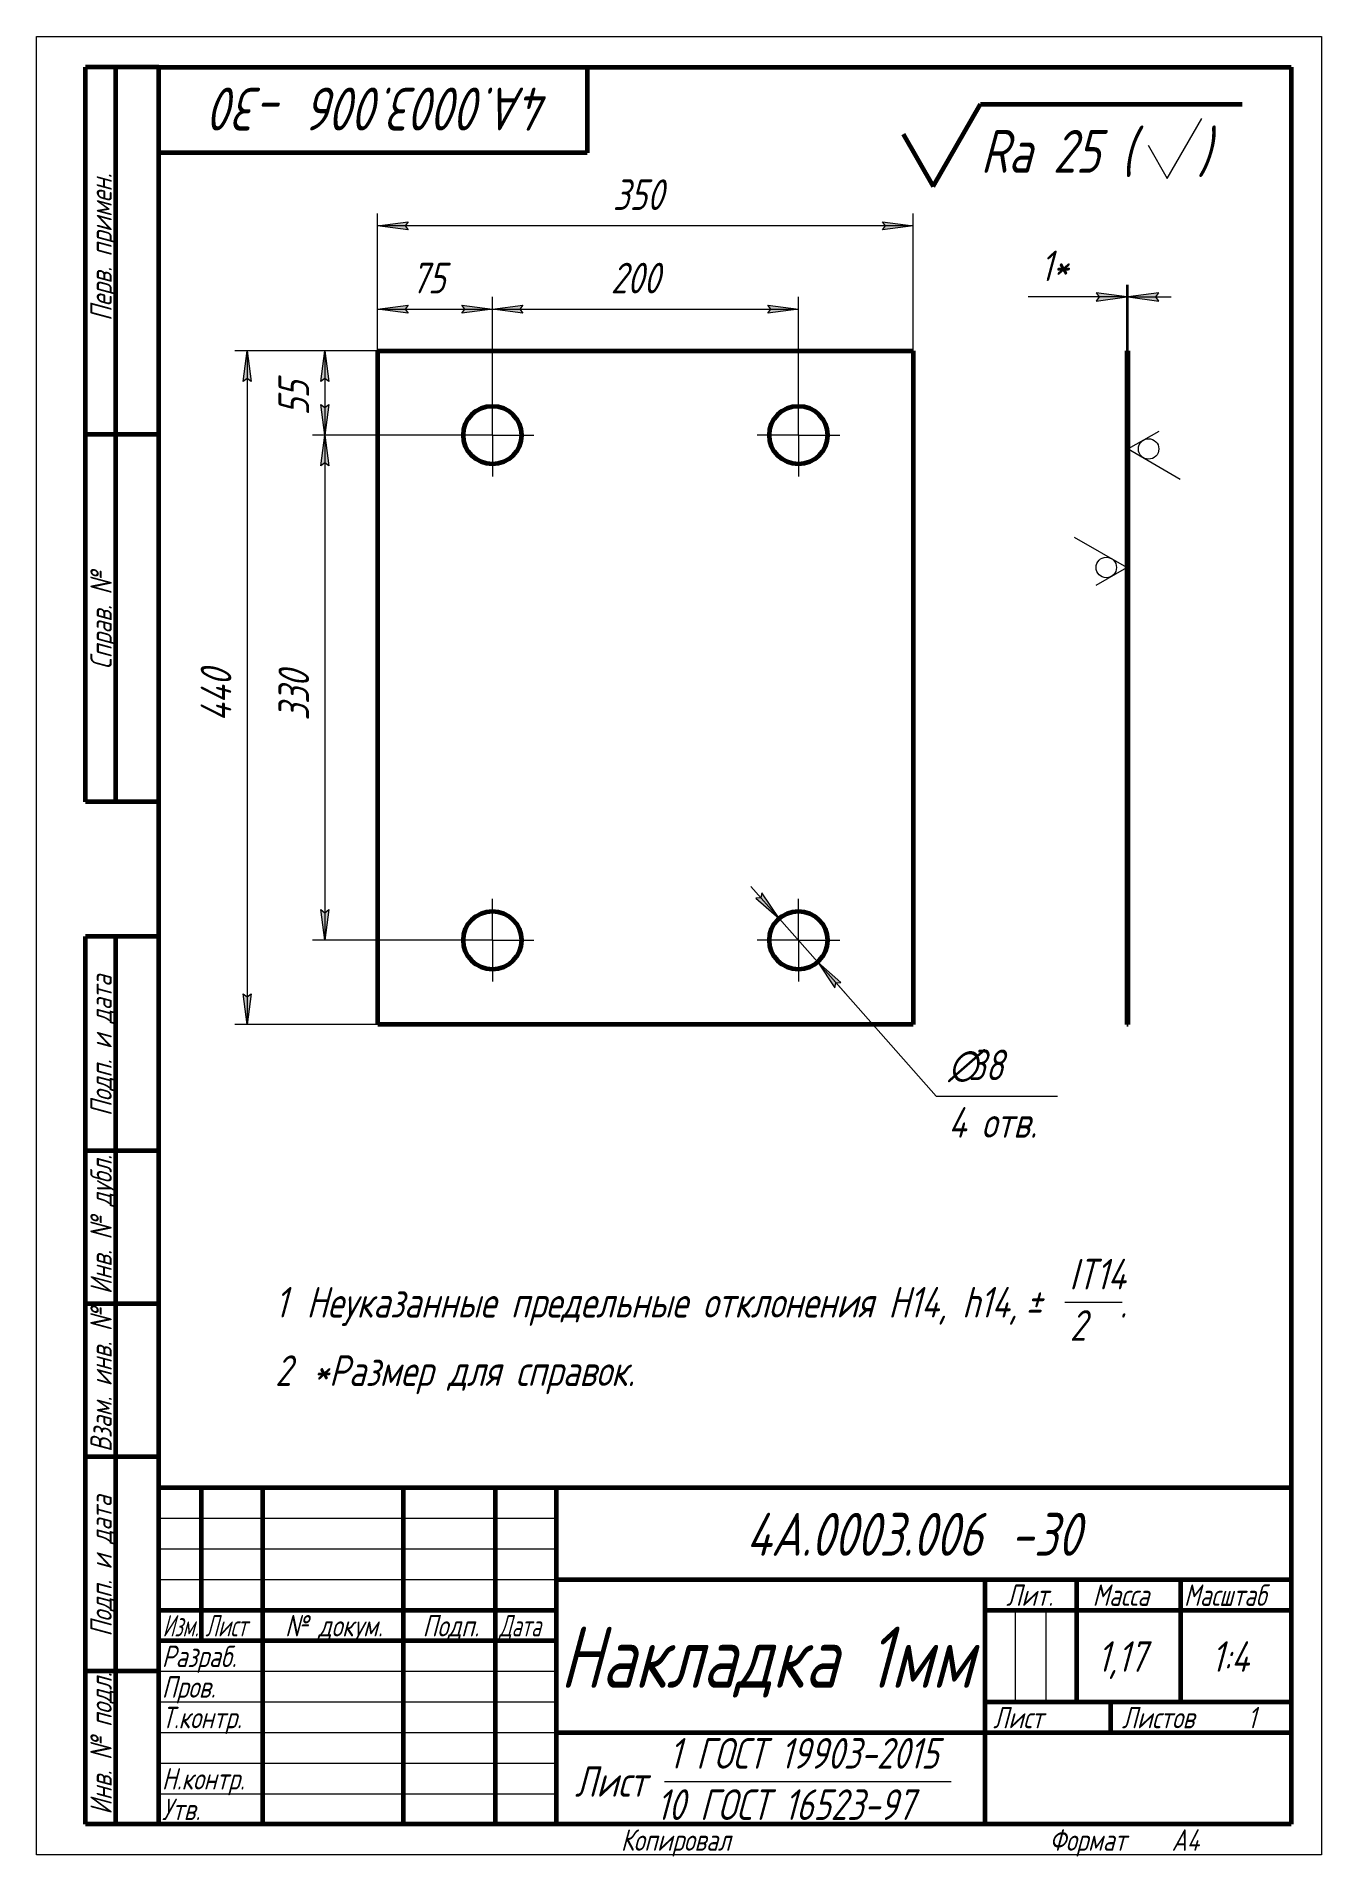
# Model space of a CAD drawing. Header units: millimetres. Extents: x 0 to 210, y 0 to 297.
import ezdxf

# ---------------------------------------------------------------- set-up
doc = ezdxf.new("R2010")
doc.units = ezdxf.units.MM
for name, pattern in [('K5LT_AXLED', [12, 7.5, -1.5, 1.5, -1.5]), ('K5LT_BASIC', [0]), ('K5LT_THIN', [0])]:
    doc.linetypes.add(name, pattern=pattern)
doc.layers.add('Системный слой', color=7, linetype='Continuous')
doc.layers.add('Системный слой (1)', color=7, linetype='Continuous', true_color=0x6c6c6c)
doc.styles.add('KDIMTEXTSTYLE', font='GOST_AU.SHX', dxfattribs={"width": 0.96, "oblique": 15, "height": 5})
doc.styles.add('KTEXTSTYLE', font='GOST_AU.SHX', dxfattribs={"width": 0.96, "height": 5})
doc.dimstyles.new('KDIMSTYLE (0.25)', dxfattribs={"dimtxt": 5, "dimasz": 1, "dimexe": 2, "dimexo": 0, "dimgap": 1, "dimtad": 1, "dimlfac": 4, "dimtxsty": 'KDIMTEXTSTYLE', "dimsah": 1, "dimcen": 0, "dimdle": 1, "dimadec": 0, "dimazin": 0, "dimtfac": 0.667, "dimtmove": 0, "dimatfit": 3, "dimfxl": 1, "dimtvp": 1, "dimtolj": 1, "dimtzin": 0, "dimarcsym": 0})

# ---------------------------------------------------------------- blocks, each defined once
blk = doc.blocks.new('D0')
at = {"layer": 'Системный слой (1)'}
for points in [[(121.37, 152.94), (118.55, 157.13), (118.39, 156.32), (117.57, 156.26)], [(131.46, 142.51), (127.66, 145.82), (130.48, 141.64), (130.64, 142.45)]]:
    blk.add_hatch(color=7, dxfattribs=at).paths.add_polyline_path(points)
at = {"layer": 'Системный слой (1)', "color": 7, "linetype": 'K5LT_THIN', "lineweight": 18}
for p, q in [((121.37, 152.94), (116.73, 158.19)), ((118.39, 156.32), (117.57, 156.26)), ((117.57, 156.26), (121.37, 152.94)), ((118.55, 157.13), (118.39, 156.32)), ((121.37, 152.94), (118.55, 157.13)), ((121.37, 152.94), (127.66, 145.82)), ((127.66, 145.82), (130.48, 141.64)), ((131.46, 142.51), (127.66, 145.82)), ((127.66, 145.82), (132.29, 140.58)), ((127.66, 145.82), (147, 123.93)), ((130.48, 141.64), (130.64, 142.45)), ((130.64, 142.45), (131.46, 142.51))]:
    blk.add_line(p, q, dxfattribs=at)
blk.add_wipeout([(149, 115.55), (149, 132.32), (164.24, 132.32), (164.24, 115.55)]).dxf.layer = 'Системный слой (1)'
blk.add_line((147, 123.93), (166.87, 123.93), dxfattribs=at)
at = {"layer": 'Системный слой (1)', "color": 7, "char_height": 5, "attachment_point": 1, "style": 'KTEXTSTYLE'}
for s, insert in [('\\H5.0;\\W1.000;\\Q15;\\Q15;\\W0.965;∅', (149, 131.52)), ('\\H5.0;\\W1.000;\\Q15;\\Q15;\\W0.965;38', (152.31, 131.52)), ('\\H5.0;\\W1.000;\\Q15;\\Q15;\\W0.965;4 отв.', (149, 122.14))]:
    blk.add_mtext(s, dxfattribs=dict(at, insert=insert))
blk = doc.blocks.new('KDIMARROW_01')
at = {"layer": 'Системный слой'}
blk.add_hatch(color=0, dxfattribs=at).paths.add_polyline_path([(0, 0), (-5, 0.66), (-4.5, 0), (-5, -0.66)])
at = {"layer": 'Системный слой', "color": 0, "linetype": 'K5LT_THIN', "lineweight": 18}
for p, q in [((-4.5, 0), (-5, 0.66)), ((-5, 0.66), (0, 0)), ((0, 0), (-5, -0.66)), ((-5, -0.66), (-4.5, 0)), ((0, 0), (-1, 0))]:
    blk.add_line(p, q, dxfattribs=at)
blk = doc.blocks.new('D1')
at = {"layer": 'Системный слой (1)'}
for points in [[(60.26, 266.06), (60.76, 266.72), (55.76, 266.06), (60.76, 265.4)], [(143.26, 266.06), (138.26, 266.72), (138.76, 266.06), (138.26, 265.4)]]:
    blk.add_hatch(color=7, dxfattribs=at).paths.add_polyline_path(points)
at = {"layer": 'Системный слой (1)', "color": 7, "linetype": 'K5LT_THIN', "lineweight": 18}
for p, q in [((55.76, 245.63), (55.76, 268.06)), ((143.26, 245.63), (143.26, 268.06)), ((55.76, 266.06), (60.76, 266.72)), ((60.76, 265.4), (55.76, 266.06)), ((60.76, 266.72), (60.26, 266.06)), ((60.26, 266.06), (60.76, 265.4)), ((138.76, 266.06), (138.26, 266.72)), ((138.26, 266.72), (143.26, 266.06)), ((143.26, 266.06), (138.26, 265.4)), ((138.26, 265.4), (138.76, 266.06))]:
    blk.add_line(p, q, dxfattribs=at)
blk.add_wipeout([(94.17, 267.06), (94.17, 274.44), (104.43, 274.44), (104.43, 267.06)]).dxf.layer = 'Системный слой (1)'
blk.add_line((143.26, 266.06), (55.76, 266.06), dxfattribs=at)
at = {"layer": 'Системный слой (1)', "color": 7, "insert": (94.17, 273.65), "char_height": 5, "attachment_point": 1, "style": 'KTEXTSTYLE'}
blk.add_mtext('\\H5.0;\\W1.000;\\Q15;\\Q15;\\W0.965;350', dxfattribs=at)
blk = doc.blocks.new('D2')
at = {"layer": 'Системный слой (1)'}
for points in [[(79.51, 251.78), (79.01, 252.44), (79.51, 253.1), (74.51, 252.44)], [(119.51, 251.78), (124.51, 252.44), (119.51, 253.1), (120.01, 252.44)]]:
    blk.add_hatch(color=7, dxfattribs=at).paths.add_polyline_path(points)
at = {"layer": 'Системный слой (1)', "color": 7, "linetype": 'K5LT_THIN', "lineweight": 18}
for p, q in [((74.51, 231.88), (74.51, 254.44)), ((74.51, 252.44), (79.51, 253.1)), ((79.51, 253.1), (79.01, 252.44)), ((120.01, 252.44), (119.51, 253.1)), ((119.51, 253.1), (124.51, 252.44)), ((124.51, 231.88), (124.51, 254.44)), ((79.51, 251.78), (74.51, 252.44)), ((79.01, 252.44), (79.51, 251.78)), ((124.51, 252.44), (119.51, 251.78)), ((119.51, 251.78), (120.01, 252.44))]:
    blk.add_line(p, q, dxfattribs=at)
blk.add_wipeout([(93.84, 253.44), (93.84, 260.82), (104.73, 260.82), (104.73, 253.44)]).dxf.layer = 'Системный слой (1)'
blk.add_line((74.51, 252.44), (124.51, 252.44), dxfattribs=at)
at = {"layer": 'Системный слой (1)', "color": 7, "insert": (93.84, 260.03), "char_height": 5, "attachment_point": 1, "style": 'KTEXTSTYLE'}
blk.add_mtext('\\H5.0;\\W1.000;\\Q15;\\Q15;\\W0.965;200', dxfattribs=at)
blk = doc.blocks.new('D3')
at = {"layer": 'Системный слой (1)'}
for points in [[(35.1, 240.63), (34.44, 245.63), (33.78, 240.63), (34.44, 241.13)], [(34.44, 135.63), (35.1, 140.63), (34.44, 140.13), (33.78, 140.63)]]:
    blk.add_hatch(color=7, dxfattribs=at).paths.add_polyline_path(points)
at = {"layer": 'Системный слой (1)', "color": 7, "linetype": 'K5LT_THIN', "lineweight": 18}
for p, q in [((55.76, 245.63), (32.44, 245.63)), ((33.78, 240.63), (34.44, 245.63)), ((34.44, 245.63), (35.1, 240.63)), ((34.44, 241.13), (33.78, 240.63)), ((35.1, 240.63), (34.44, 241.13)), ((34.44, 135.63), (33.78, 140.63)), ((33.78, 140.63), (34.44, 140.13)), ((34.44, 140.13), (35.1, 140.63)), ((35.1, 140.63), (34.44, 135.63)), ((55.76, 135.63), (32.44, 135.63))]:
    blk.add_line(p, q, dxfattribs=at)
blk.add_wipeout([(33.44, 185.09), (26.06, 185.09), (26.06, 195.73), (33.44, 195.73)]).dxf.layer = 'Системный слой (1)'
blk.add_line((34.44, 245.63), (34.44, 135.63), dxfattribs=at)
at = {"layer": 'Системный слой (1)', "color": 7, "insert": (26.85, 185.09), "char_height": 5, "attachment_point": 1, "rotation": 90, "style": 'KTEXTSTYLE'}
blk.add_mtext('\\H5.0;\\W1.000;\\Q15;\\Q15;\\W0.965;440', dxfattribs=at)
blk = doc.blocks.new('D4')
at = {"layer": 'Системный слой (1)'}
for points in [[(47.8, 226.88), (47.14, 231.88), (46.49, 226.88), (47.14, 227.38)], [(47.14, 149.38), (47.8, 154.38), (47.14, 153.88), (46.49, 154.38)]]:
    blk.add_hatch(color=7, dxfattribs=at).paths.add_polyline_path(points)
at = {"layer": 'Системный слой (1)', "color": 7, "linetype": 'K5LT_THIN', "lineweight": 18}
for p, q in [((74.51, 231.88), (45.14, 231.88)), ((46.49, 226.88), (47.14, 231.88)), ((47.14, 231.88), (47.8, 226.88)), ((47.14, 227.38), (46.49, 226.88)), ((47.8, 226.88), (47.14, 227.38)), ((47.14, 149.38), (46.49, 154.38)), ((46.49, 154.38), (47.14, 153.88)), ((47.14, 153.88), (47.8, 154.38)), ((47.8, 154.38), (47.14, 149.38)), ((74.51, 149.38), (45.14, 149.38))]:
    blk.add_line(p, q, dxfattribs=at)
blk.add_wipeout([(46.14, 185.23), (38.76, 185.23), (38.76, 195.61), (46.14, 195.61)]).dxf.layer = 'Системный слой (1)'
blk.add_line((47.14, 231.88), (47.14, 149.38), dxfattribs=at)
at = {"layer": 'Системный слой (1)', "color": 7, "insert": (39.56, 185.23), "char_height": 5, "attachment_point": 1, "rotation": 90, "style": 'KTEXTSTYLE'}
blk.add_mtext('\\H5.0;\\W1.000;\\Q15;\\Q15;\\W0.965;330', dxfattribs=at)
blk = doc.blocks.new('D5')
at = {"layer": 'Системный слой (1)', "color": 7, "linetype": 'K5LT_THIN', "lineweight": 18}
for p, q in [((55.76, 245.63), (45.14, 245.63)), ((74.51, 231.88), (45.14, 231.88))]:
    blk.add_line(p, q, dxfattribs=at)
blk.add_wipeout([(46.14, 235.07), (38.76, 235.07), (38.76, 242.15), (46.14, 242.15)]).dxf.layer = 'Системный слой (1)'
at = {"layer": 'Системный слой (1)'}
for points in [[(47.8, 240.63), (47.14, 245.63), (46.49, 240.63), (47.14, 241.13)], [(47.14, 231.88), (47.8, 236.88), (47.14, 236.38), (46.49, 236.88)]]:
    blk.add_hatch(color=7, dxfattribs=at).paths.add_polyline_path(points)
at = {"layer": 'Системный слой (1)', "color": 7, "linetype": 'K5LT_THIN', "lineweight": 18}
for p, q in [((46.49, 240.63), (47.14, 245.63)), ((47.14, 245.63), (47.8, 240.63)), ((47.14, 245.63), (47.14, 231.88)), ((47.14, 241.13), (46.49, 240.63)), ((47.8, 240.63), (47.14, 241.13)), ((47.14, 231.88), (46.49, 236.88)), ((46.49, 236.88), (47.14, 236.38)), ((47.14, 236.38), (47.8, 236.88)), ((47.8, 236.88), (47.14, 231.88))]:
    blk.add_line(p, q, dxfattribs=at)
at = {"layer": 'Системный слой (1)', "color": 7, "insert": (39.56, 235.07), "char_height": 5, "attachment_point": 1, "rotation": 90, "style": 'KTEXTSTYLE'}
blk.add_mtext('\\H5.0;\\W1.000;\\Q15;\\Q15;\\W0.965;55', dxfattribs=at)
blk = doc.blocks.new('D6')
at = {"layer": 'Системный слой (1)', "color": 7, "linetype": 'K5LT_THIN', "lineweight": 18}
for p, q in [((55.76, 245.63), (55.76, 254.44)), ((74.51, 231.88), (74.51, 254.44))]:
    blk.add_line(p, q, dxfattribs=at)
blk.add_wipeout([(61.25, 253.44), (61.25, 260.82), (68.71, 260.82), (68.71, 253.44)]).dxf.layer = 'Системный слой (1)'
at = {"layer": 'Системный слой (1)'}
for points in [[(60.26, 252.44), (60.76, 253.1), (55.76, 252.44), (60.76, 251.78)], [(74.51, 252.44), (69.51, 253.1), (70.01, 252.44), (69.51, 251.78)]]:
    blk.add_hatch(color=7, dxfattribs=at).paths.add_polyline_path(points)
at = {"layer": 'Системный слой (1)', "color": 7, "linetype": 'K5LT_THIN', "lineweight": 18}
for p, q in [((55.76, 252.44), (60.76, 253.1)), ((60.76, 253.1), (60.26, 252.44)), ((70.01, 252.44), (69.51, 253.1)), ((69.51, 253.1), (74.51, 252.44)), ((60.76, 251.78), (55.76, 252.44)), ((55.76, 252.44), (74.51, 252.44)), ((60.26, 252.44), (60.76, 251.78)), ((74.51, 252.44), (69.51, 251.78)), ((69.51, 251.78), (70.01, 252.44))]:
    blk.add_line(p, q, dxfattribs=at)
at = {"layer": 'Системный слой (1)', "color": 7, "insert": (61.25, 260.03), "char_height": 5, "attachment_point": 1, "style": 'KTEXTSTYLE'}
blk.add_mtext('\\H5.0;\\W1.000;\\Q15;\\Q15;\\W0.965;75', dxfattribs=at)
blk = doc.blocks.new('U0')
at = {"layer": 'Системный слой (1)', "color": 30, "linetype": 'K5LT_AXLED', "lineweight": 18, "true_color": 0xff8000}
for q in [(74.51, 156.13), (67.76, 149.38), (81.26, 149.38), (74.51, 142.63)]:
    blk.add_line((74.51, 149.38), q, dxfattribs=at)
blk = doc.blocks.new('U1')
at = {"layer": 'Системный слой (1)', "color": 30, "linetype": 'K5LT_AXLED', "lineweight": 18, "true_color": 0xff8000}
for q in [(74.51, 238.63), (67.76, 231.88), (81.26, 231.88), (74.51, 225.13)]:
    blk.add_line((74.51, 231.88), q, dxfattribs=at)
blk = doc.blocks.new('U2')
at = {"layer": 'Системный слой (1)', "color": 30, "linetype": 'K5LT_AXLED', "lineweight": 18, "true_color": 0xff8000}
for q in [(124.51, 156.13), (117.76, 149.38), (131.26, 149.38), (124.51, 142.63)]:
    blk.add_line((124.51, 149.38), q, dxfattribs=at)
blk = doc.blocks.new('U3')
at = {"layer": 'Системный слой (1)', "color": 30, "linetype": 'K5LT_AXLED', "lineweight": 18, "true_color": 0xff8000}
for q in [(124.51, 238.63), (117.76, 231.88), (131.26, 231.88), (124.51, 225.13)]:
    blk.add_line((124.51, 231.88), q, dxfattribs=at)
blk = doc.blocks.new('D7')
at = {"layer": 'Системный слой (1)'}
for points in [[(178.15, 254.44), (173.15, 255.1), (173.65, 254.44), (173.15, 253.78)], [(182.9, 254.44), (183.4, 253.78), (178.4, 254.44), (183.4, 255.1)]]:
    blk.add_hatch(color=7, dxfattribs=at).paths.add_polyline_path(points)
at = {"layer": 'Системный слой (1)', "color": 7, "linetype": 'K5LT_THIN', "lineweight": 18}
for p, q in [((178.15, 245.63), (178.15, 256.44)), ((178.4, 245.63), (178.4, 256.44)), ((178.15, 254.44), (173.15, 255.1)), ((173.15, 255.1), (173.65, 254.44)), ((173.65, 254.44), (173.15, 253.78)), ((173.15, 253.78), (178.15, 254.44)), ((178.15, 254.44), (173.15, 254.44)), ((178.4, 254.44), (178.15, 254.44)), ((183.4, 255.1), (178.4, 254.44)), ((178.4, 254.44), (183.4, 253.78)), ((178.4, 254.44), (185.4, 254.44)), ((182.9, 254.44), (183.4, 255.1)), ((183.4, 253.78), (182.9, 254.44))]:
    blk.add_line(p, q, dxfattribs=at)
blk.add_wipeout([(164.04, 255.44), (164.04, 262.82), (170.87, 262.82), (170.87, 255.44)]).dxf.layer = 'Системный слой (1)'
for p, q in [((173.15, 254.44), (162.04, 254.44)), ((178.15, 254.44), (171.15, 254.44))]:
    blk.add_line(p, q, dxfattribs=at)
at = {"layer": 'Системный слой (1)', "color": 7, "insert": (164.04, 262.03), "char_height": 5, "attachment_point": 1, "style": 'KTEXTSTYLE'}
blk.add_mtext('\\H5.0;\\W1.000;\\Q15;\\Q15;\\W0.965;1*', dxfattribs=at)
blk = doc.blocks.new('U4')
at = {"layer": 'Системный слой (1)', "color": 7, "linetype": 'K5LT_THIN', "lineweight": 18}
for p, q in [((178.15, 210.27), (169.65, 215.18)), ((173.15, 207.38), (178.15, 210.27))]:
    blk.add_line(p, q, dxfattribs=at)
blk.add_arc((174.82, 210.27), 1.67, 0, 360, dxfattribs=at)
blk = doc.blocks.new('U5')
at = {"layer": 'Системный слой (1)', "color": 7, "linetype": 'K5LT_THIN', "lineweight": 18}
for p, q in [((183.4, 232.5), (178.4, 229.62)), ((178.4, 229.62), (186.9, 224.71))]:
    blk.add_line(p, q, dxfattribs=at)
blk.add_arc((181.73, 229.62), 1.67, 0, 360, dxfattribs=at)
blk = doc.blocks.new('U6')
at = {"color": 7, "linetype": 'K5LT_THIN', "lineweight": 18}
for p, q in [((0, 0), (0, 297)), ((0, 297), (210, 297)), ((210, 297), (210, 0)), ((20, 55), (85, 55)), ((20, 50), (85, 50)), ((20, 45), (85, 45)), ((159.96, 25), (159.96, 40)), ((164.98, 25), (164.98, 40)), ((20, 30), (85, 30)), ((20, 25), (85, 25)), ((20, 20), (85, 20)), ((20, 15), (85, 15)), ((102.61, 12), (149.45, 12)), ((20, 10), (85, 10)), ((210, 0), (0, 0))]:
    blk.add_line(p, q, dxfattribs=at)
at = {"color": 150, "linetype": 'K5LT_BASIC', "lineweight": 60, "true_color": 0x0080ff}
for p, q in [((8, 172), (8, 292)), ((20, 292), (8, 292)), ((13, 172), (13, 292)), ((20, 5), (20, 292)), ((20, 292), (205, 292)), ((90, 292), (90, 278)), ((205, 292), (205, 5)), ((90, 278), (20, 278)), ((20, 232), (8, 232)), ((20, 172), (8, 172)), ((8, 5), (8, 150)), ((20, 150), (8, 150)), ((13, 5), (13, 150)), ((20, 115), (8, 115)), ((20, 90), (8, 90)), ((20, 65), (8, 65)), ((20, 60), (205, 60)), ((20, 5), (20, 60)), ((27, 35), (27, 60)), ((37, 5), (37, 60)), ((60, 5), (60, 60)), ((75, 5), (75, 60)), ((85, 5), (85, 60)), ((85, 45), (205, 45)), ((155, 5), (155, 45)), ((170, 25), (170, 45)), ((187, 25), (187, 45)), ((20, 40), (85, 40)), ((155, 40), (170, 40)), ((170, 40), (205, 40)), ((20, 35), (85, 35)), ((20, 30), (8, 30)), ((155, 25), (205, 25)), ((175.57, 20), (175.57, 25)), ((85, 20), (155, 20)), ((155, 20), (205, 20)), ((20, 5), (8, 5)), ((205, 5), (20, 5))]:
    blk.add_line(p, q, dxfattribs=at)
at = {"color": 7, "attachment_point": 1, "style": 'KTEXTSTYLE'}
for s, insert, char_height, rotation in [('\\H5.0;\\W1.000;\\Q15;\\Q15;\\W0.965;\\H7.00;30', (37.01, 281.64), 7, 180), ('\\H5.0;\\W1.000;\\Q15;\\Q15;\\W0.965;\\H7.00;4А.0003.006', (84.06, 281.64), 7, 180), ('\\H5.0;\\W1.000;\\Q15;\\Q15;\\W0.965;\\H7.00;-', (40.9, 281.64), 7, 180), ('\\H5.0;\\W1.000;\\Q15;\\Q15;\\W0.965;\\H3.50;Перв. примен.', (8.82, 250.52), 3.5, 90), ('\\H5.0;\\W1.000;\\Q15;\\Q15;\\W0.965;\\H3.50;Справ. №', (8.82, 193.63), 3.5, 90), ('\\H5.0;\\W1.000;\\Q15;\\Q15;\\W0.965;\\H3.50;Подп. и дата', (8.82, 120.66), 3.5, 90), ('\\H5.0;\\W1.000;\\Q15;\\Q15;\\W0.965;\\H3.50;Инв. № дубл.', (8.82, 91.57), 3.5, 90), ('\\H5.0;\\W1.000;\\Q15;\\Q15;\\W0.965;\\H3.50;Взам. инв. №', (8.82, 65.8), 3.5, 90), ('\\H5.0;\\W1.000;\\Q15;\\Q15;\\W0.965;\\H3.50;Подп. и дата', (8.82, 35.66), 3.5, 90), ('\\H5.0;\\W1.000;\\Q15;\\Q15;\\W0.965;\\H3.50;Инв. № подл.', (8.82, 6.57), 3.5, 90)]:
    blk.add_mtext(s, dxfattribs=dict(at, insert=insert, char_height=char_height, rotation=rotation))
for s, insert, char_height in [('\\H5.0;\\W1.000;\\Q15;\\Q15;\\W0.965;\\H7.00;4А.0003.006', (115.94, 55.86), 7), ('\\H5.0;\\W1.000;\\Q15;\\Q15;\\W0.965;\\H7.00;30', (162.99, 55.86), 7), ('\\H5.0;\\W1.000;\\Q15;\\Q15;\\W0.965;\\H7.00;-', (159.1, 55.86), 7), ('\\H5.0;\\W1.000;\\Q15;\\Q15;\\W0.965;\\H3.50;Лит.', (158.47, 44.18), 3.5), ('\\H5.0;\\W1.000;\\Q15;\\Q15;\\W0.965;\\H3.50;Масса', (172.58, 44.18), 3.5), ('\\H5.0;\\W1.000;\\Q15;\\Q15;\\W0.930;\\H3.50;Масштаб', (187.52, 44.18), 3.5), ('\\H5.0;\\W1.000;\\Q15;\\Q15;\\W0.784;\\H3.50;Изм.', (20.62, 39.18), 3.5), ('\\H5.0;\\W1.000;\\Q15;\\Q15;\\W0.799;\\H3.50;Лист', (27.61, 39.18), 3.5), ('\\H5.0;\\W1.000;\\Q15;\\Q15;\\W0.965;\\H3.50;№ докум.', (40.63, 39.18), 3.5), ('\\H5.0;\\W1.000;\\Q15;\\Q15;\\W0.965;\\H3.50;Подп.', (63.1, 39.18), 3.5), ('\\H5.0;\\W1.000;\\Q15;\\Q15;\\W0.799;\\H3.50;Дата', (75.61, 39.18), 3.5), ('\\H5.0;\\W1.000;\\Q15;\\Q15;\\W0.949;\\H10.00;Накладка 1мм', (85.53, 37.29), 10), ('\\H5.0;\\W1.000;\\Q15;\\Q15;\\W0.965;\\H3.50;Разраб.', (20.5, 34.18), 3.5), ('\\H5.0;\\W1.000;\\Q15;\\Q15;\\W0.965;1,17', (173.36, 34.9), 5), ('\\H5.0;\\W1.000;\\Q15;\\Q15;\\W0.965;{\\c16711680;1:4}', (191.98, 34.9), 5), ('\\H5.0;\\W1.000;\\Q15;\\Q15;\\W0.965;\\H3.50;Пров.', (20.5, 29.18), 3.5), ('\\H5.0;\\W1.000;\\Q15;\\Q15;\\W0.965;\\H3.50;Т.контр.', (20.5, 24.18), 3.5), ('\\H5.0;\\W1.000;\\Q15;\\Q15;\\W0.965;\\H3.50;Лист', (156.32, 24.18), 3.5), ('\\H5.0;\\W1.000;\\Q15;\\Q15;\\W0.965;\\H3.50;Листов', (177.36, 24.18), 3.5), ('\\H5.0;\\W1.000;\\Q15;\\Q15;\\W0.965;\\H3.50;1', (197.91, 24.18), 3.5), ('\\H5.0;\\W1.000;\\Q15;\\Q15;\\W0.965;1 ГОСТ 19903-2015', (103.37, 19.09), 5), ('\\H5.0;\\W1.000;\\Q15;\\Q15;\\W0.965;\\H3.50;Н.контр.', (20.5, 14.18), 3.5), ('\\H5.0;\\W1.000;\\Q15;\\Q15;\\W0.965;Лист', (87.97, 14.5), 5), ('\\H5.0;\\W1.000;\\Q15;\\Q15;\\W0.965;\\H3.50;Утв.', (20.5, 9.18), 3.5), ('\\H5.0;\\W1.000;\\Q15;\\Q15;\\W0.965;10 ГОСТ 16523-97', (101.32, 10.71), 5), ('\\H5.0;\\W1.000;\\Q15;\\Q15;\\W0.965;\\H3.50;Копировал', (95.5, 4.18), 3.5), ('\\H5.0;\\W1.000;\\Q15;\\Q15;\\W0.965;\\H3.50;Формат', (165.5, 4.18), 3.5), ('\\H5.0;\\W1.000;\\Q15;\\Q15;\\W0.965;\\H3.50;A4', (185.5, 4.18), 3.5)]:
    blk.add_mtext(s, dxfattribs=dict(at, insert=insert, char_height=char_height))
blk = doc.blocks.new('U7')
at = {"color": 7, "linetype": 'K5LT_THIN', "lineweight": 18}
blk.add_line((168.03, 90.26), (177.42, 90.26), dxfattribs=at)
at = {"color": 7, "char_height": 5, "attachment_point": 1, "style": 'KTEXTSTYLE'}
for s, insert in [('\\H5.0;\\W1.000;\\Q15;\\Q15;\\W0.965;IT14', (168.79, 97.35)), ('\\H5.0;\\W1.000;\\Q15;\\Q15;\\W0.965;1', (39, 92.76)), ('\\H5.0;\\W1.000;\\Q15;\\Q15;\\W0.965;Неуказанные предельные отклонения H14, h14, ', (44.12, 92.76)), ('\\H5.0;\\W1.000;\\Q15;\\Q15;\\W0.965; ', (164.5, 92.76)), ('\\H5.0;\\W1.000;\\Q15;\\Q15;\\W0.965;±', (161.59, 92.76)), ('\\H5.0;\\W1.000;\\Q15;\\Q15;\\W0.965;2', (168.85, 88.97)), ('\\H5.0;\\W1.000;\\Q15;\\Q15;\\W0.965;.', (177.01, 92.76)), ('\\H5.0;\\W1.000;\\Q15;\\Q15;\\W0.965;2', (39, 81.59)), ('\\H5.0;\\W1.000;\\Q15;\\Q15;\\W0.965;*Размер для справок.', (45.17, 81.59))]:
    blk.add_mtext(s, dxfattribs=dict(at, insert=insert))
blk = doc.blocks.new('U8')
at = {"color": 150, "linetype": 'K5LT_BASIC', "lineweight": 60, "true_color": 0x0080ff}
for p, q in [((146.55, 272.51), (154.28, 285.91)), ((154.28, 285.91), (197, 285.91)), ((141.64, 281.01), (146.55, 272.51))]:
    blk.add_line(p, q, dxfattribs=at)
at = {"color": 7, "linetype": 'K5LT_THIN', "lineweight": 18}
for p, q in [((184.77, 273.77), (190.45, 283.57)), ((181.67, 279.21), (184.77, 273.77))]:
    blk.add_line(p, q, dxfattribs=at)
at = {"color": 7, "char_height": 7, "attachment_point": 1, "style": 'KTEXTSTYLE'}
for s, insert in [('\\H5.0;\\W1.000;\\Q15;\\Q15;\\W0.965;\\H7.00;Ra 25 (', (154.28, 281.73)), ('\\H5.0;\\W1.000;\\Q15;\\Q15;\\W0.965;\\H7.00;)', (189.75, 281.73))]:
    blk.add_mtext(s, dxfattribs=dict(at, insert=insert))

msp = doc.modelspace()

# ---------------------------------------------------------------- linework, layer by layer
at = {"layer": 'Системный слой (1)', "color": 150, "linetype": 'K5LT_BASIC', "lineweight": 60, "true_color": 0x0080ff}
for p, q in [((55.7643, 245.6341), (143.2643, 245.6341)), ((55.7643, 135.6341), (55.7643, 245.6341)), ((143.2643, 245.6341), (143.2643, 135.6341)), ((178.1495, 245.6341), (178.1495, 135.6341)), ((178.3995, 245.6341), (178.1495, 245.6341)), ((178.3995, 135.6341), (178.3995, 245.6341)), ((143.2643, 135.6341), (55.7643, 135.6341)), ((178.3995, 135.6341), (178.1495, 135.6341))]:
    msp.add_line(p, q, dxfattribs=at)

# ---------------------------------------------------------------- block references
msp.add_blockref('U7', (0, 0))
at = {"layer": 'Системный слой (1)'}
for name in ['U5', 'U4']:
    msp.add_blockref(name, (0, 0), dxfattribs=at)

# ---------------------------------------------------------------- next in the draw order: dimensions: what is measured, and where the dimension line sits
at = {"layer": 'Системный слой (1)', "color": 7}
for base, p1, p2, override, picture, middle in [((143.2643, 266.0588), (55.7643, 245.6341), (143.2643, 245.6341), {"dimexo": 0, "dimpost": '\\H5.0;\\W0.965;\\Q15;<>', "dimblk1": 'KDIMARROW_01', "dimblk2": 'KDIMARROW_01', "dimse1": 0, "dimse2": 0, "dimclrt": 7, "dimtol": 1, "dimtp": 0, "dimtm": 0, "dimtdec": 5, "dimtolj": 1}, 'D1', (99.5143, 266.0588)), ((178.3995, 254.4375), (178.1495, 245.6341), (178.3995, 245.6341), {"dimexo": 0, "dimtoh": 1, "dimpost": '\\H5.0;\\W0.965;\\Q15;<>\\H5.0;\\W0.965;\\Q15;\\Q15;*', "dimblk1": 'KDIMARROW_01', "dimblk2": 'KDIMARROW_01', "dimse1": 0, "dimse2": 0, "dimclrt": 7, "dimtol": 1, "dimtp": 0, "dimtm": 0, "dimtdec": 5, "dimtmove": 1, "dimtolj": 1}, 'D7', (167.5937, 254.4375))]:
    dim = msp.add_linear_dim(base=base, p1=p1, p2=p2, angle=180, dimstyle='KDIMSTYLE (0.25)', override=override, dxfattribs=at)
    dim.commit()
    dim.dimension.update_dxf_attribs({"geometry": picture, "text_midpoint": middle, "dimtype": 160})
dim = msp.add_diameter_dim_2p(p1=(111.9348, 163.6233), p2=(137.0939, 135.1449), dimstyle='KDIMSTYLE (0.25)', override={"dimtih": 1, "dimtoh": 1, "dimpost": '\\H5.0;\\W0.965;\\Q15;<>\\X\\H5.0;\\W0.965;\\Q15;\\Q15;4 отв.', "dimblk1": 'KDIMARROW_01', "dimblk2": 'KDIMARROW_01', "dimclrt": 7, "dimtol": 1, "dimtp": 0, "dimtm": 0, "dimtdec": 5, "dimtmove": 1, "dimatfit": 2, "dimtolj": 1}, dxfattribs=at)
dim.commit()
dim.dimension.update_dxf_attribs({"geometry": 'D0', "text_midpoint": (148.9978, 123.9343)})

# ---------------------------------------------------------------- next in the draw order: linework, layer by layer
at = {"layer": 'Системный слой (1)', "color": 150, "linetype": 'K5LT_BASIC', "lineweight": 60, "true_color": 0x0080ff}
msp.add_circle((124.5143, 149.3841), 4.75, dxfattribs=at)

# ---------------------------------------------------------------- next in the draw order: block references
msp.add_blockref('U8', (0, 0))
at = {"layer": 'Системный слой (1)'}
msp.add_blockref('U2', (0, 0), dxfattribs=at)

# ---------------------------------------------------------------- next in the draw order: dimensions: what is measured, and where the dimension line sits
at = {"layer": 'Системный слой (1)', "color": 7}
dim = msp.add_linear_dim(base=(74.5143, 252.4375), p1=(124.5143, 231.8841), p2=(74.5143, 231.8841), dimstyle='KDIMSTYLE (0.25)', override={"dimexo": 0, "dimpost": '\\H5.0;\\W0.965;\\Q15;<>', "dimblk1": 'KDIMARROW_01', "dimblk2": 'KDIMARROW_01', "dimse1": 0, "dimse2": 0, "dimclrt": 7, "dimtol": 1, "dimtp": 0, "dimtm": 0, "dimtdec": 5, "dimtolj": 1}, dxfattribs=at)
dim.commit()
dim.dimension.update_dxf_attribs({"geometry": 'D2', "text_midpoint": (99.5143, 252.4375), "dimtype": 160})
dim = msp.add_linear_dim(base=(34.4395, 245.6341), p1=(55.7643, 135.6341), p2=(55.7643, 245.6341), angle=270, dimstyle='KDIMSTYLE (0.25)', override={"dimexo": 0, "dimpost": '\\H5.0;\\W0.965;\\Q15;<>', "dimblk1": 'KDIMARROW_01', "dimblk2": 'KDIMARROW_01', "dimse1": 0, "dimse2": 0, "dimclrt": 7, "dimtol": 1, "dimtp": 0, "dimtm": 0, "dimtdec": 5, "dimtolj": 1}, dxfattribs=at)
dim.commit()
dim.dimension.update_dxf_attribs({"geometry": 'D3', "text_midpoint": (34.4395, 190.6341), "dimtype": 160})

# ---------------------------------------------------------------- next in the draw order: linework, layer by layer
at = {"layer": 'Системный слой (1)', "color": 150, "linetype": 'K5LT_BASIC', "lineweight": 60, "true_color": 0x0080ff}
msp.add_circle((124.5143, 231.8841), 4.75, dxfattribs=at)

# ---------------------------------------------------------------- next in the draw order: block references
at = {"layer": 'Системный слой (1)'}
msp.add_blockref('U3', (0, 0), dxfattribs=at)

# ---------------------------------------------------------------- next in the draw order: dimensions: what is measured, and where the dimension line sits
at = {"layer": 'Системный слой (1)', "color": 7}
dim = msp.add_linear_dim(base=(47.1433, 231.8841), p1=(74.5143, 149.3841), p2=(74.5143, 231.8841), angle=90, dimstyle='KDIMSTYLE (0.25)', override={"dimexo": 0, "dimpost": '\\H5.0;\\W0.965;\\Q15;<>', "dimblk1": 'KDIMARROW_01', "dimblk2": 'KDIMARROW_01', "dimse1": 0, "dimse2": 0, "dimclrt": 7, "dimtol": 1, "dimtp": 0, "dimtm": 0, "dimtdec": 5, "dimtolj": 1}, dxfattribs=at)
dim.commit()
dim.dimension.update_dxf_attribs({"geometry": 'D4', "text_midpoint": (47.1433, 190.6341), "dimtype": 160})

# ---------------------------------------------------------------- next in the draw order: linework, layer by layer
at = {"layer": 'Системный слой (1)', "color": 150, "linetype": 'K5LT_BASIC', "lineweight": 60, "true_color": 0x0080ff}
msp.add_circle((74.5143, 149.3841), 4.75, dxfattribs=at)

# ---------------------------------------------------------------- next in the draw order: block references
at = {"layer": 'Системный слой (1)'}
msp.add_blockref('U0', (0, 0), dxfattribs=at)

# ---------------------------------------------------------------- next in the draw order: dimensions: what is measured, and where the dimension line sits
at = {"layer": 'Системный слой (1)', "color": 7}
dim = msp.add_linear_dim(base=(47.1433, 245.6341), p1=(74.5143, 231.8841), p2=(55.7643, 245.6341), angle=90, dimstyle='KDIMSTYLE (0.25)', override={"dimexo": 0, "dimpost": '\\H5.0;\\W0.965;\\Q15;<>', "dimblk1": 'KDIMARROW_01', "dimblk2": 'KDIMARROW_01', "dimse1": 0, "dimse2": 0, "dimclrt": 7, "dimtol": 1, "dimtp": 0, "dimtm": 0, "dimtdec": 5, "dimtolj": 1}, dxfattribs=at)
dim.commit()
dim.dimension.update_dxf_attribs({"geometry": 'D5', "text_midpoint": (47.1433, 238.7591), "dimtype": 160})

# ---------------------------------------------------------------- next in the draw order: dimensions: what is measured, and where the dimension line sits
dim = msp.add_linear_dim(base=(55.7643, 252.4375), p1=(74.5143, 231.8841), p2=(55.7643, 245.6341), dimstyle='KDIMSTYLE (0.25)', override={"dimexo": 0, "dimpost": '\\H5.0;\\W0.965;\\Q15;<>', "dimblk1": 'KDIMARROW_01', "dimblk2": 'KDIMARROW_01', "dimse1": 0, "dimse2": 0, "dimclrt": 7, "dimtol": 1, "dimtp": 0, "dimtm": 0, "dimtdec": 5, "dimtolj": 1}, dxfattribs=at)
dim.commit()
dim.dimension.update_dxf_attribs({"geometry": 'D6', "text_midpoint": (65.1393, 252.4375), "dimtype": 160})

# ---------------------------------------------------------------- next in the draw order: linework, layer by layer
at = {"layer": 'Системный слой (1)', "color": 150, "linetype": 'K5LT_BASIC', "lineweight": 60, "true_color": 0x0080ff}
msp.add_circle((74.5143, 231.8841), 4.75, dxfattribs=at)

# ---------------------------------------------------------------- next in the draw order: block references
msp.add_blockref('U6', (0, 0))
at = {"layer": 'Системный слой (1)'}
msp.add_blockref('U1', (0, 0), dxfattribs=at)

doc.saveas('drawing.dxf')
